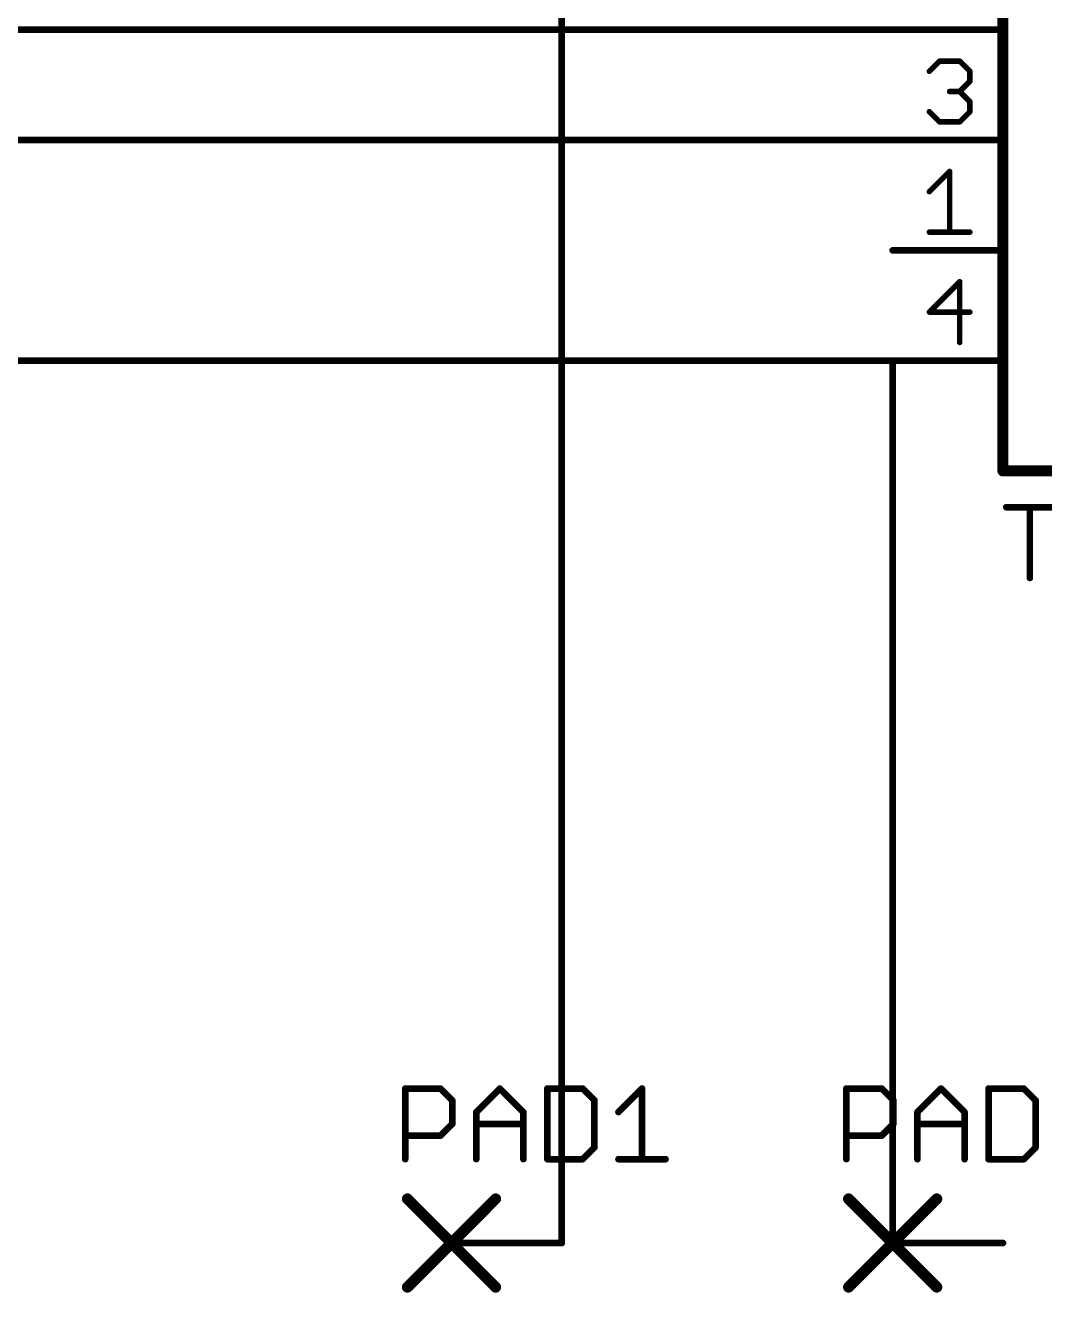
# Model space of a CAD drawing. Extents: x -18 to 94, y 13 to 106.
# Drawn here: x 28.29 to 51.76, y 29.34 to 58.52 of the extents above; entities that cross this region are included whole.
import ezdxf

# ---------------------------------------------------------------- set-up
doc = ezdxf.new("R2010")
doc.units = 0
for name, color, linetype in [('91', 94, 'CONTINUOUS'), ('94', 14, 'CONTINUOUS'), ('95', 251, 'CONTINUOUS'), ('96', 251, 'CONTINUOUS')]:
    doc.layers.add(name, color=color, linetype=linetype)

msp = doc.modelspace()

# ---------------------------------------------------------------- linework, layer by layer
at = {"layer": '91', "const_width": 0.1524}
for points in [[(40.64, 60.96), (40.64, 30.48)], [(-12.7, 58.42), (48.26, 58.42)], [(48.26, 58.42), (50.8, 58.42)], [(5.08, 55.88), (48.26, 55.88)], [(48.26, 55.88), (50.8, 55.88)], [(48.26, 50.8), (27.94, 50.8)], [(48.26, 50.8), (50.8, 50.8)], [(48.26, 30.48), (48.26, 50.8)], [(50.8, 30.48), (48.26, 30.48)]]:
    msp.add_lwpolyline(points, dxfattribs=at)
at = {"layer": '91', "const_width": 0.0762}
for points in [[(48.26, 58.4581, 1), (48.26, 58.3819)], [(48.26, 58.3819, 1), (48.26, 58.4581)], [(50.8, 58.3819, 1), (50.8, 58.4581)], [(48.26, 55.9181, 1), (48.26, 55.8419)], [(48.26, 55.8419, 1), (48.26, 55.9181)], [(50.8, 55.8419, 1), (50.8, 55.9181)], [(48.26, 50.8381, 1), (48.26, 50.7619)], [(48.2981, 50.8, 1), (48.2219, 50.8)], [(48.26, 50.7619, 1), (48.26, 50.8381)], [(50.8, 50.7619, 1), (50.8, 50.8381)], [(40.6019, 30.48, 1), (40.6781, 30.48)], [(48.26, 30.5181, 1), (48.26, 30.4419)], [(48.2219, 30.48, 1), (48.2981, 30.48)], [(50.8, 30.4419, 1), (50.8, 30.5181)]]:
    msp.add_lwpolyline(points, format="xyb", dxfattribs=at)
at = {"layer": '94'}
for points, const_width in [([(50.8, 48.26), (50.8, 71.12)], 0.254), ([(48.26, 58.42), (50.8, 58.42)], 0.1524), ([(48.26, 55.88), (50.8, 55.88)], 0.1524), ([(48.26, 53.34), (50.8, 53.34)], 0.1524), ([(48.26, 50.8), (50.8, 50.8)], 0.1524), ([(93.98, 48.26), (50.8, 48.26)], 0.254), ([(37.084, 31.496), (39.116, 29.464)], 0.254), ([(37.084, 29.464), (39.116, 31.496)], 0.254), ([(47.244, 31.496), (49.276, 29.464)], 0.254), ([(47.244, 29.464), (49.276, 31.496)], 0.254), ([(40.64, 30.48), (38.1, 30.48)], 0.1524), ([(50.8, 30.48), (48.26, 30.48)], 0.1524)]:
    msp.add_lwpolyline(points, dxfattribs=dict(at, const_width=const_width))
for points, const_width in [([(48.26, 58.4581, 1), (48.26, 58.3819)], 0.0762), ([(50.8, 58.3819, 1), (50.8, 58.4581)], 0.0762), ([(48.26, 55.9181, 1), (48.26, 55.8419)], 0.0762), ([(50.8, 55.8419, 1), (50.8, 55.9181)], 0.0762), ([(48.26, 53.3781, 1), (48.26, 53.3019)], 0.0762), ([(50.8, 53.3019, 1), (50.8, 53.3781)], 0.0762), ([(48.26, 50.8381, 1), (48.26, 50.7619)], 0.0762), ([(50.8, 50.7619, 1), (50.8, 50.8381)], 0.0762), ([(50.8, 48.3235, 1), (50.8, 48.1965)], 0.127), ([(50.7365, 48.26, 1), (50.8635, 48.26)], 0.127), ([(37.1289, 31.5409, 1), (37.0391, 31.4511)], 0.127), ([(39.1609, 31.4511, 1), (39.0711, 31.5409)], 0.127), ([(47.2889, 31.5409, 1), (47.1991, 31.4511)], 0.127), ([(49.3209, 31.4511, 1), (49.2311, 31.5409)], 0.127), ([(38.1, 30.5181, 1), (38.1, 30.4419)], 0.0762), ([(40.64, 30.4419, 1), (40.64, 30.5181)], 0.0762), ([(48.26, 30.5181, 1), (48.26, 30.4419)], 0.0762), ([(50.8, 30.4419, 1), (50.8, 30.5181)], 0.0762), ([(37.0391, 29.5089, 1), (37.1289, 29.4191)], 0.127), ([(39.0711, 29.4191, 1), (39.1609, 29.5089)], 0.127), ([(47.1991, 29.5089, 1), (47.2889, 29.4191)], 0.127), ([(49.2311, 29.4191, 1), (49.3209, 29.5089)], 0.127)]:
    msp.add_lwpolyline(points, format="xyb", dxfattribs=dict(at, const_width=const_width))
at = {"layer": '95'}
for points, const_width in [([(49.1046, 57.4643), (49.3377, 57.6973)], 0.127), ([(49.3377, 57.6973), (49.8037, 57.6973)], 0.127), ([(49.8037, 57.6973), (50.0368, 57.4643)], 0.127), ([(50.0368, 57.4643), (50.0368, 57.2312)], 0.127), ([(50.0368, 57.2312), (49.8037, 56.9982)], 0.127), ([(49.8037, 56.9982), (49.5707, 56.9982)], 0.127), ([(49.8037, 56.9982), (50.0368, 56.7652)], 0.127), ([(50.0368, 56.7652), (50.0368, 56.5321)], 0.127), ([(49.3377, 56.2991), (49.1046, 56.5321)], 0.127), ([(49.8037, 56.2991), (49.3377, 56.2991)], 0.127), ([(50.0368, 56.5321), (49.8037, 56.2991)], 0.127), ([(49.1046, 54.6912), (49.5707, 55.1573)], 0.127), ([(49.5707, 55.1573), (49.5707, 53.7591)], 0.127), ([(49.1046, 53.7591), (50.0368, 53.7591)], 0.127), ([(49.8037, 52.6173), (49.1046, 51.9182)], 0.127), ([(49.8037, 51.2191), (49.8037, 52.6173)], 0.127), ([(49.1046, 51.9182), (50.0368, 51.9182)], 0.127), ([(37.0332, 32.4104), (37.0332, 34.0374)], 0.1524), ([(37.0332, 34.0374), (37.8467, 34.0374)], 0.1524), ([(37.8467, 34.0374), (38.1179, 33.7662)], 0.1524), ([(38.6704, 33.4951), (39.2127, 34.0374)], 0.1524), ([(39.2127, 34.0374), (39.755, 33.4951)], 0.1524), ([(40.3075, 34.0374), (40.3075, 32.4104)], 0.1524), ([(41.121, 34.0374), (40.3075, 34.0374)], 0.1524), ([(41.3922, 33.7662), (41.121, 34.0374)], 0.1524), ([(41.9447, 33.4951), (42.487, 34.0374)], 0.1524), ([(42.487, 34.0374), (42.487, 32.4104)], 0.1524), ([(47.1932, 32.4104), (47.1932, 34.0374)], 0.1524), ([(47.1932, 34.0374), (48.0067, 34.0374)], 0.1524), ([(48.0067, 34.0374), (48.2779, 33.7662)], 0.1524), ([(48.8304, 33.4951), (49.3727, 34.0374)], 0.1524), ([(49.3727, 34.0374), (49.915, 33.4951)], 0.1524), ([(50.4675, 34.0374), (50.4675, 32.4104)], 0.1524), ([(51.281, 34.0374), (50.4675, 34.0374)], 0.1524), ([(51.5522, 33.7662), (51.281, 34.0374)], 0.1524), ([(38.1179, 33.7662), (38.1179, 33.2239)], 0.1524), ([(38.6704, 32.4104), (38.6704, 33.4951)], 0.1524), ([(39.755, 33.4951), (39.755, 32.4104)], 0.1524), ([(41.3922, 32.6816), (41.3922, 33.7662)], 0.1524), ([(48.2779, 33.7662), (48.2779, 33.2239)], 0.1524), ([(48.8304, 32.4104), (48.8304, 33.4951)], 0.1524), ([(49.915, 33.4951), (49.915, 32.4104)], 0.1524), ([(51.5522, 32.6816), (51.5522, 33.7662)], 0.1524), ([(38.1179, 33.2239), (37.8467, 32.9527)], 0.1524), ([(38.6704, 33.2239), (39.755, 33.2239)], 0.1524), ([(48.2779, 33.2239), (48.0067, 32.9527)], 0.1524), ([(48.8304, 33.2239), (49.915, 33.2239)], 0.1524), ([(37.8467, 32.9527), (37.0332, 32.9527)], 0.1524), ([(48.0067, 32.9527), (47.1932, 32.9527)], 0.1524), ([(41.121, 32.4104), (41.3922, 32.6816)], 0.1524), ([(51.281, 32.4104), (51.5522, 32.6816)], 0.1524), ([(40.3075, 32.4104), (41.121, 32.4104)], 0.1524), ([(41.9447, 32.4104), (43.0293, 32.4104)], 0.1524), ([(50.4675, 32.4104), (51.281, 32.4104)], 0.1524)]:
    msp.add_lwpolyline(points, dxfattribs=dict(at, const_width=const_width))
for points, const_width in [([(49.0822, 57.4867, 1), (49.1271, 57.4418)], 0.0635), ([(49.3377, 57.729, 1), (49.3377, 57.6655)], 0.0635), ([(49.3601, 57.6748, 1), (49.3152, 57.7197)], 0.0635), ([(49.8262, 57.7197, 1), (49.7813, 57.6748)], 0.0635), ([(49.8037, 57.6655, 1), (49.8037, 57.729)], 0.0635), ([(50.0685, 57.4643, 1), (50.005, 57.4643)], 0.0635), ([(50.0143, 57.4418, 1), (50.0592, 57.4867)], 0.0635), ([(50.005, 57.2312, 1), (50.0685, 57.2312)], 0.0635), ([(50.0592, 57.2088, 1), (50.0143, 57.2537)], 0.0635), ([(49.5707, 57.0299, 1), (49.5707, 56.9664)], 0.0635), ([(49.8262, 57.0206, 1), (49.7813, 56.9757)], 0.0635), ([(49.7813, 57.0206, 1), (49.8262, 56.9757)], 0.0635), ([(49.8037, 56.9664, 1), (49.8037, 57.0299)], 0.0635), ([(50.0685, 56.7652, 1), (50.005, 56.7652)], 0.0635), ([(50.0143, 56.7427, 1), (50.0592, 56.7876)], 0.0635), ([(49.1271, 56.5546, 1), (49.0822, 56.5097)], 0.0635), ([(49.3377, 56.3309, 1), (49.3377, 56.2674)], 0.0635), ([(49.3152, 56.2766, 1), (49.3601, 56.3216)], 0.0635), ([(49.7813, 56.3216, 1), (49.8262, 56.2766)], 0.0635), ([(49.8037, 56.2674, 1), (49.8037, 56.3309)], 0.0635), ([(50.005, 56.5321, 1), (50.0685, 56.5321)], 0.0635), ([(50.0592, 56.5097, 1), (50.0143, 56.5546)], 0.0635), ([(49.6024, 55.1573, 1), (49.5389, 55.1573)], 0.0635), ([(49.5931, 55.1348, 1), (49.5482, 55.1797)], 0.0635), ([(49.0822, 54.7137, 1), (49.1271, 54.6688)], 0.0635), ([(49.1046, 53.7909, 1), (49.1046, 53.7274)], 0.0635), ([(49.5389, 53.7591, 1), (49.6024, 53.7591)], 0.0635), ([(50.0368, 53.7274, 1), (50.0368, 53.7909)], 0.0635), ([(49.8355, 52.6173, 1), (49.772, 52.6173)], 0.0635), ([(49.8262, 52.5948, 1), (49.7813, 52.6397)], 0.0635), ([(49.1046, 51.9499, 1), (49.1046, 51.8864)], 0.0635), ([(49.0822, 51.9406, 1), (49.1271, 51.8957)], 0.0635), ([(50.0368, 51.8864, 1), (50.0368, 51.9499)], 0.0635), ([(49.772, 51.2191, 1), (49.8355, 51.2191)], 0.0635), ([(37.0713, 34.0374, 1), (36.9951, 34.0374)], 0.0762), ([(37.0332, 34.0755, 1), (37.0332, 33.9993)], 0.0762), ([(37.8736, 34.0643, 1), (37.8198, 34.0104)], 0.0762), ([(37.8467, 33.9993, 1), (37.8467, 34.0755)], 0.0762), ([(39.2396, 34.0643, 1), (39.1857, 34.0104)], 0.0762), ([(39.2396, 34.0104, 1), (39.1857, 34.0643)], 0.0762), ([(40.3456, 34.0374, 1), (40.2694, 34.0374)], 0.0762), ([(40.3075, 34.0755, 1), (40.3075, 33.9993)], 0.0762), ([(41.1479, 34.0643, 1), (41.0941, 34.0104)], 0.0762), ([(41.121, 33.9993, 1), (41.121, 34.0755)], 0.0762), ([(42.5251, 34.0374, 1), (42.4489, 34.0374)], 0.0762), ([(42.5139, 34.0104, 1), (42.4601, 34.0643)], 0.0762), ([(47.2313, 34.0374, 1), (47.1551, 34.0374)], 0.0762), ([(47.1932, 34.0755, 1), (47.1932, 33.9993)], 0.0762), ([(48.0336, 34.0643, 1), (47.9798, 34.0104)], 0.0762), ([(48.0067, 33.9993, 1), (48.0067, 34.0755)], 0.0762), ([(49.3996, 34.0643, 1), (49.3457, 34.0104)], 0.0762), ([(49.3996, 34.0104, 1), (49.3457, 34.0643)], 0.0762), ([(50.5056, 34.0374, 1), (50.4294, 34.0374)], 0.0762), ([(50.4675, 34.0755, 1), (50.4675, 33.9993)], 0.0762), ([(51.3079, 34.0643, 1), (51.2541, 34.0104)], 0.0762), ([(51.281, 33.9993, 1), (51.281, 34.0755)], 0.0762), ([(38.156, 33.7662, 1), (38.0798, 33.7662)], 0.0762), ([(38.0909, 33.7393, 1), (38.1448, 33.7932)], 0.0762), ([(38.7085, 33.4951, 1), (38.6323, 33.4951)], 0.0762), ([(39.7931, 33.4951, 1), (39.7169, 33.4951)], 0.0762), ([(41.4303, 33.7662, 1), (41.3541, 33.7662)], 0.0762), ([(41.3652, 33.7393, 1), (41.4191, 33.7932)], 0.0762), ([(48.316, 33.7662, 1), (48.2398, 33.7662)], 0.0762), ([(48.2509, 33.7393, 1), (48.3048, 33.7932)], 0.0762), ([(48.8685, 33.4951, 1), (48.7923, 33.4951)], 0.0762), ([(49.9531, 33.4951, 1), (49.8769, 33.4951)], 0.0762), ([(51.5903, 33.7662, 1), (51.5141, 33.7662)], 0.0762), ([(51.5252, 33.7393, 1), (51.5791, 33.7932)], 0.0762), ([(38.1448, 33.197, 1), (38.0909, 33.2508)], 0.0762), ([(38.6434, 33.522, 1), (38.6973, 33.4681)], 0.0762), ([(38.6704, 33.262, 1), (38.6704, 33.1858)], 0.0762), ([(39.7281, 33.4681, 1), (39.782, 33.522)], 0.0762), ([(39.755, 33.1858, 1), (39.755, 33.262)], 0.0762), ([(41.9177, 33.522, 1), (41.9716, 33.4681)], 0.0762), ([(48.3048, 33.197, 1), (48.2509, 33.2508)], 0.0762), ([(48.8034, 33.522, 1), (48.8573, 33.4681)], 0.0762), ([(48.8304, 33.262, 1), (48.8304, 33.1858)], 0.0762), ([(49.8881, 33.4681, 1), (49.942, 33.522)], 0.0762), ([(49.915, 33.1858, 1), (49.915, 33.262)], 0.0762), ([(37.0332, 32.9908, 1), (37.0332, 32.9146)], 0.0762), ([(37.8198, 32.9797, 1), (37.8736, 32.9258)], 0.0762), ([(37.8467, 32.9146, 1), (37.8467, 32.9908)], 0.0762), ([(38.0798, 33.2239, 1), (38.156, 33.2239)], 0.0762), ([(47.1932, 32.9908, 1), (47.1932, 32.9146)], 0.0762), ([(47.9798, 32.9797, 1), (48.0336, 32.9258)], 0.0762), ([(48.0067, 32.9146, 1), (48.0067, 32.9908)], 0.0762), ([(48.2398, 33.2239, 1), (48.316, 33.2239)], 0.0762), ([(41.3541, 32.6816, 1), (41.4303, 32.6816)], 0.0762), ([(41.4191, 32.6546, 1), (41.3652, 32.7085)], 0.0762), ([(51.5141, 32.6816, 1), (51.5903, 32.6816)], 0.0762), ([(51.5791, 32.6546, 1), (51.5252, 32.7085)], 0.0762), ([(36.9951, 32.4104, 1), (37.0713, 32.4104)], 0.0762), ([(38.6323, 32.4104, 1), (38.7085, 32.4104)], 0.0762), ([(39.7169, 32.4104, 1), (39.7931, 32.4104)], 0.0762), ([(40.3075, 32.4485, 1), (40.3075, 32.3723)], 0.0762), ([(40.2694, 32.4104, 1), (40.3456, 32.4104)], 0.0762), ([(41.0941, 32.4373, 1), (41.1479, 32.3835)], 0.0762), ([(41.121, 32.3723, 1), (41.121, 32.4485)], 0.0762), ([(41.9447, 32.4485, 1), (41.9447, 32.3723)], 0.0762), ([(42.4489, 32.4104, 1), (42.5251, 32.4104)], 0.0762), ([(43.0293, 32.3723, 1), (43.0293, 32.4485)], 0.0762), ([(47.1551, 32.4104, 1), (47.2313, 32.4104)], 0.0762), ([(48.7923, 32.4104, 1), (48.8685, 32.4104)], 0.0762), ([(49.8769, 32.4104, 1), (49.9531, 32.4104)], 0.0762), ([(50.4675, 32.4485, 1), (50.4675, 32.3723)], 0.0762), ([(50.4294, 32.4104, 1), (50.5056, 32.4104)], 0.0762), ([(51.2541, 32.4373, 1), (51.3079, 32.3835)], 0.0762), ([(51.281, 32.3723, 1), (51.281, 32.4485)], 0.0762)]:
    msp.add_lwpolyline(points, format="xyb", dxfattribs=dict(at, const_width=const_width))
at = {"layer": '96', "const_width": 0.1524}
for points in [[(50.8762, 47.4232), (51.9609, 47.4232)], [(51.4185, 45.7962), (51.4185, 47.4232)]]:
    msp.add_lwpolyline(points, dxfattribs=at)
at = {"layer": '96', "const_width": 0.0762}
for points in [[(50.8762, 47.4613, 1), (50.8762, 47.3851)], [(51.4566, 47.4232, 1), (51.3804, 47.4232)], [(51.3804, 45.7962, 1), (51.4566, 45.7962)]]:
    msp.add_lwpolyline(points, format="xyb", dxfattribs=at)

doc.saveas('drawing.dxf')
